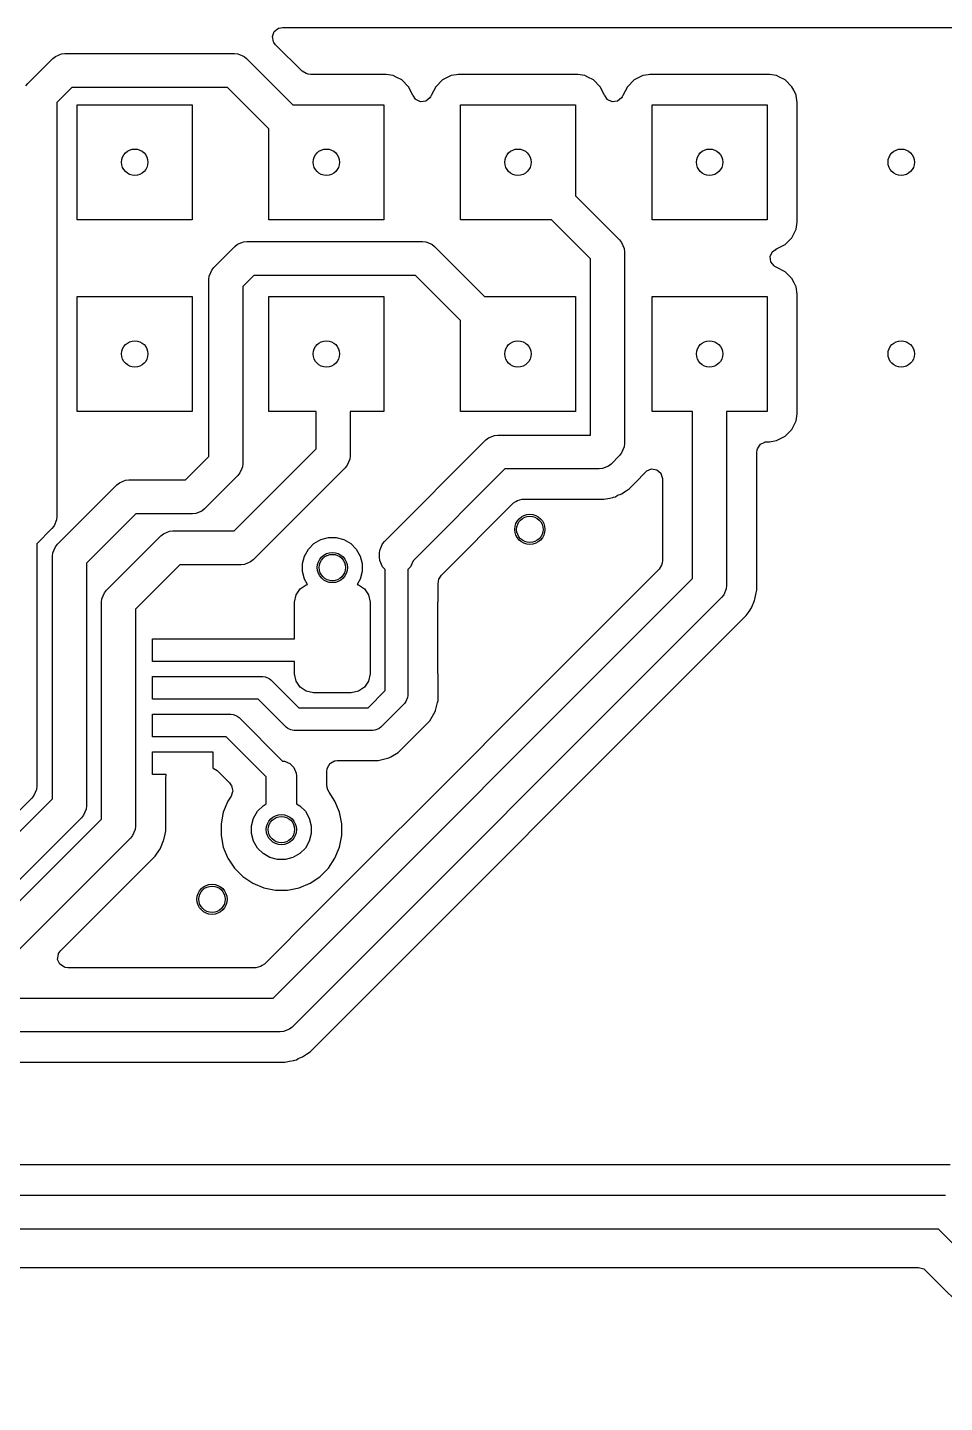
# Model space of a CAD drawing. Header units: inches. Extents: x 0.23 to 2.97, y 0.23 to 2.17.
# Drawn here: x 1.444 to 1.923, y 1.453 to 2.17 of the extents above; entities that cross this region are included whole.
import ezdxf

# ---------------------------------------------------------------- set-up
doc = ezdxf.new("R2010")
doc.units = ezdxf.units.IN
doc.header["$MEASUREMENT"] = 0
doc.layers.add('BLACK', color=250, linetype='CONTINUOUS')

msp = doc.modelspace()

# ---------------------------------------------------------------- linework, layer by layer
at = {"layer": 'BLACK', "linetype": 'CONTINUOUS'}
for p, q in [((1.57185, 2.16558), (1.57282, 2.1682)), ((1.57282, 2.1682), (1.57506, 2.16988)), ((1.57506, 2.16988), (1.57535, 2.16998)), ((1.57535, 2.16998), (1.57708, 2.1703)), ((1.57708, 2.1703), (2.96462, 2.1703)), ((1.57244, 2.16285), (1.57185, 2.16558)), ((1.57266, 2.16245), (1.57244, 2.16285)), ((1.5735, 2.16132), (1.57266, 2.16245)), ((1.58731, 2.14752), (1.5735, 2.16132)), ((1.44428, 2.14112), (1.45728, 2.15412)), ((1.45728, 2.15412), (1.45862, 2.15522)), ((1.45862, 2.15522), (1.46182, 2.15655)), ((1.45862, 2.15522), (1.45862, 2.15522)), ((1.46182, 2.15655), (1.46354, 2.15672)), ((1.46354, 2.15672), (1.55214, 2.15672)), ((1.55214, 2.15672), (1.55387, 2.15655)), ((1.55387, 2.15655), (1.55387, 2.15655)), ((1.55387, 2.15655), (1.55706, 2.15522)), ((1.55706, 2.15522), (1.55841, 2.15412)), ((1.55841, 2.15412), (1.58253, 2.13)), ((1.58942, 2.14627), (1.58731, 2.14752)), ((1.59043, 2.14597), (1.58942, 2.14627)), ((1.59183, 2.14577), (1.59043, 2.14597)), ((1.63124, 2.14577), (1.59183, 2.14577)), ((1.63241, 2.14558), (1.63124, 2.14577)), ((1.63124, 2.14577), (1.63124, 2.14577)), ((1.63493, 2.14518), (1.63241, 2.14558)), ((1.6364, 2.14444), (1.63493, 2.14518)), ((1.63493, 2.14518), (1.63493, 2.14518)), ((1.63493, 2.14518), (1.63493, 2.14518)), ((1.66507, 2.14518), (1.66062, 2.14292)), ((1.66787, 2.14563), (1.66507, 2.14518)), ((1.66876, 2.14577), (1.66787, 2.14563)), ((1.73124, 2.14577), (1.66876, 2.14577)), ((1.66876, 2.14577), (1.66876, 2.14577)), ((1.73241, 2.14558), (1.73124, 2.14577)), ((1.73124, 2.14577), (1.73124, 2.14577)), ((1.73493, 2.14518), (1.73241, 2.14558)), ((1.7364, 2.14444), (1.73493, 2.14518)), ((1.73493, 2.14518), (1.73493, 2.14518)), ((1.73493, 2.14518), (1.73493, 2.14518)), ((1.76507, 2.14518), (1.76062, 2.14292)), ((1.76787, 2.14563), (1.76507, 2.14518)), ((1.76876, 2.14577), (1.76787, 2.14563)), ((1.83124, 2.14577), (1.76876, 2.14577)), ((1.76876, 2.14577), (1.76876, 2.14577)), ((1.83241, 2.14558), (1.83124, 2.14577)), ((1.83124, 2.14577), (1.83124, 2.14577)), ((1.83493, 2.14518), (1.83241, 2.14558)), ((1.8364, 2.14444), (1.83493, 2.14518)), ((1.83493, 2.14518), (1.83493, 2.14518)), ((1.83493, 2.14518), (1.83493, 2.14518)), ((1.44318, 2.13978), (1.44428, 2.14112)), ((1.46721, 2.139), (1.4594, 2.13119)), ((1.54847, 2.139), (1.46721, 2.139)), ((1.57, 2.11747), (1.54847, 2.139)), ((1.63938, 2.14292), (1.6364, 2.14444)), ((1.64292, 2.13938), (1.63938, 2.14292)), ((1.63938, 2.14292), (1.63938, 2.14292)), ((1.64518, 2.13493), (1.64292, 2.13938)), ((1.65708, 2.13938), (1.65473, 2.13476)), ((1.66062, 2.14292), (1.65708, 2.13938)), ((1.65708, 2.13938), (1.65708, 2.13938)), ((1.73938, 2.14292), (1.7364, 2.14444)), ((1.74292, 2.13938), (1.73938, 2.14292)), ((1.73938, 2.14292), (1.73938, 2.14292)), ((1.74518, 2.13493), (1.74292, 2.13938)), ((1.75708, 2.13938), (1.75473, 2.13476)), ((1.76062, 2.14292), (1.75708, 2.13938)), ((1.75708, 2.13938), (1.75708, 2.13938)), ((1.83938, 2.14292), (1.8364, 2.14444)), ((1.84292, 2.13938), (1.83938, 2.14292)), ((1.84387, 2.13752), (1.84292, 2.13938)), ((1.84518, 2.13493), (1.84387, 2.13752)), ((1.84387, 2.13752), (1.84387, 2.13752)), ((1.4594, 2.13119), (1.4594, 1.91524)), ((1.64526, 2.13475), (1.64518, 2.13493)), ((1.64518, 2.13493), (1.64518, 2.13493)), ((1.64518, 2.13493), (1.64518, 2.13493)), ((1.64531, 2.13478), (1.64526, 2.13475)), ((1.64652, 2.1329), (1.64531, 2.13478)), ((1.64661, 2.13281), (1.64652, 2.1329)), ((1.64912, 2.13158), (1.64661, 2.13281)), ((1.64661, 2.13281), (1.64661, 2.13281)), ((1.6519, 2.1319), (1.64912, 2.13158)), ((1.65406, 2.13367), (1.6519, 2.1319)), ((1.65436, 2.1341), (1.65406, 2.13367)), ((1.65472, 2.13477), (1.65436, 2.1341)), ((1.65473, 2.13476), (1.65472, 2.13477)), ((1.74526, 2.13475), (1.74518, 2.13493)), ((1.74518, 2.13493), (1.74518, 2.13493)), ((1.74518, 2.13493), (1.74518, 2.13493)), ((1.74531, 2.13478), (1.74526, 2.13475)), ((1.74652, 2.1329), (1.74531, 2.13478)), ((1.74661, 2.13281), (1.74652, 2.1329)), ((1.74912, 2.13158), (1.74661, 2.13281)), ((1.74661, 2.13281), (1.74661, 2.13281)), ((1.7519, 2.1319), (1.74912, 2.13158)), ((1.75406, 2.13367), (1.7519, 2.1319)), ((1.75436, 2.1341), (1.75406, 2.13367)), ((1.75472, 2.13477), (1.75436, 2.1341)), ((1.75473, 2.13476), (1.75472, 2.13477)), ((1.84521, 2.13475), (1.84518, 2.13493)), ((1.84577, 2.13124), (1.84521, 2.13475)), ((1.84577, 2.06876), (1.84577, 2.13124)), ((1.84577, 2.13124), (1.84577, 2.13124)), ((1.47, 2.07), (1.47, 2.13)), ((1.47, 2.13), (1.53, 2.13)), ((1.53, 2.13), (1.53, 2.07)), ((1.58253, 2.13), (1.63, 2.13)), ((1.63, 2.13), (1.63, 2.07)), ((1.67, 2.07), (1.67, 2.13)), ((1.67, 2.13), (1.73, 2.13)), ((1.73, 2.13), (1.73, 2.08253)), ((1.77, 2.07), (1.77, 2.13)), ((1.77, 2.13), (1.83, 2.13)), ((1.83, 2.13), (1.83, 2.07)), ((1.57, 2.07), (1.57, 2.11747)), ((1.73, 2.08253), (1.753, 2.05953)), ((1.53, 2.07), (1.47, 2.07)), ((1.63, 2.07), (1.57, 2.07)), ((1.71747, 2.07), (1.67, 2.07)), ((1.73787, 2.0496), (1.71747, 2.07)), ((1.83, 2.07), (1.77, 2.07)), ((1.84518, 2.06507), (1.84577, 2.06876)), ((1.55595, 2.05819), (1.55682, 2.05855)), ((1.55682, 2.05855), (1.55854, 2.05872)), ((1.55682, 2.05855), (1.55682, 2.05855)), ((1.55854, 2.05872), (1.65014, 2.05872)), ((1.65014, 2.05872), (1.65187, 2.05855)), ((1.65187, 2.05855), (1.65187, 2.05855)), ((1.65187, 2.05855), (1.65506, 2.05722)), ((1.753, 2.05953), (1.7541, 2.05819)), ((1.83938, 2.05708), (1.84292, 2.06062)), ((1.84292, 2.06062), (1.84518, 2.06507)), ((1.54128, 2.04512), (1.55228, 2.05612)), ((1.55228, 2.05612), (1.55362, 2.05722)), ((1.55362, 2.05722), (1.55595, 2.05819)), ((1.55362, 2.05722), (1.55362, 2.05722)), ((1.65506, 2.05722), (1.65641, 2.05612)), ((1.65641, 2.05612), (1.68253, 2.03)), ((1.7541, 2.05819), (1.7541, 2.05819)), ((1.7541, 2.05819), (1.75542, 2.055)), ((1.75542, 2.055), (1.75559, 2.05327)), ((1.75559, 2.05327), (1.75559, 1.95327)), ((1.83158, 2.05088), (1.83281, 2.05339)), ((1.83281, 2.05339), (1.83287, 2.05345)), ((1.83287, 2.05345), (1.83448, 2.05442)), ((1.83441, 2.05455), (1.83493, 2.05482)), ((1.83448, 2.05442), (1.83441, 2.05455)), ((1.83493, 2.05482), (1.83938, 2.05708)), ((1.54018, 2.04378), (1.54128, 2.04512)), ((1.73787, 1.95772), (1.73787, 2.0496)), ((1.8319, 2.0481), (1.83158, 2.05088)), ((1.83367, 2.04594), (1.8319, 2.0481)), ((1.8341, 2.04564), (1.83367, 2.04594)), ((1.83477, 2.04528), (1.8341, 2.04564)), ((1.83476, 2.04527), (1.83477, 2.04528)), ((1.83938, 2.04292), (1.83476, 2.04527)), ((1.53869, 2.03886), (1.53886, 2.04059)), ((1.53869, 1.94653), (1.53869, 2.03886)), ((1.53886, 2.04059), (1.53964, 2.04249)), ((1.53964, 2.04249), (1.54018, 2.04378)), ((1.56221, 2.041), (1.5564, 2.03519)), ((1.64647, 2.041), (1.56221, 2.041)), ((1.67, 2.01747), (1.64647, 2.041)), ((1.84292, 2.03938), (1.83938, 2.04292)), ((1.84405, 2.03716), (1.84292, 2.03938)), ((1.84292, 2.03938), (1.84292, 2.03938)), ((1.84292, 2.03938), (1.84292, 2.03938)), ((1.84518, 2.03493), (1.84405, 2.03716)), ((1.47, 1.97), (1.47, 2.03)), ((1.47, 2.03), (1.53, 2.03)), ((1.53, 2.03), (1.53, 1.97)), ((1.5564, 2.03519), (1.5564, 1.94286)), ((1.57, 1.97), (1.57, 2.03)), ((1.57, 2.03), (1.63, 2.03)), ((1.63, 2.03), (1.63, 1.97)), ((1.68253, 2.03), (1.73, 2.03)), ((1.73, 2.03), (1.73, 1.97)), ((1.77, 1.97), (1.77, 2.03)), ((1.77, 2.03), (1.83, 2.03)), ((1.83, 2.03), (1.83, 1.97)), ((1.84577, 2.03124), (1.84518, 2.03493)), ((1.84577, 1.96876), (1.84577, 2.03124)), ((1.67, 1.97), (1.67, 2.01747)), ((1.53, 1.97), (1.47, 1.97)), ((1.59469, 1.97), (1.57, 1.97)), ((1.59469, 1.95053), (1.59469, 1.97)), ((1.63, 1.97), (1.6124, 1.97)), ((1.6124, 1.97), (1.6124, 1.94686)), ((1.73, 1.97), (1.67, 1.97)), ((1.79114, 1.97), (1.77, 1.97)), ((1.79114, 1.88294), (1.79114, 1.97)), ((1.83, 1.97), (1.80886, 1.97)), ((1.80886, 1.97), (1.80886, 1.87927)), ((1.84518, 1.96507), (1.84577, 1.96876)), ((1.83938, 1.95708), (1.84292, 1.96062)), ((1.84292, 1.96062), (1.84518, 1.96507)), ((1.63034, 1.90225), (1.68321, 1.95512)), ((1.68321, 1.95512), (1.68455, 1.95622)), ((1.68455, 1.95622), (1.68775, 1.95755)), ((1.68775, 1.95755), (1.68947, 1.95772)), ((1.68775, 1.95755), (1.68775, 1.95755)), ((1.68947, 1.95772), (1.73787, 1.95772)), ((1.75542, 1.95154), (1.7541, 1.94835)), ((1.75559, 1.95327), (1.75542, 1.95154)), ((1.75542, 1.95154), (1.75542, 1.95154)), ((1.825, 1.95056), (1.82651, 1.95291)), ((1.82651, 1.95291), (1.82657, 1.95296)), ((1.82657, 1.95296), (1.82876, 1.95405)), ((1.82876, 1.95405), (1.82907, 1.95412)), ((1.82907, 1.95412), (1.83012, 1.95423)), ((1.83012, 1.95423), (1.83124, 1.95423)), ((1.83124, 1.95423), (1.83493, 1.95482)), ((1.83124, 1.95423), (1.83124, 1.95423)), ((1.83493, 1.95482), (1.83938, 1.95708)), ((1.52646, 1.93431), (1.53869, 1.94653)), ((1.55187, 1.90772), (1.59469, 1.95053)), ((1.61223, 1.94513), (1.61091, 1.94194)), ((1.6124, 1.94686), (1.61223, 1.94513)), ((1.61223, 1.94513), (1.61223, 1.94513)), ((1.753, 1.947), (1.74859, 1.94259)), ((1.7541, 1.94835), (1.753, 1.947)), ((1.82463, 1.94856), (1.82483, 1.94996)), ((1.82463, 1.8817), (1.82463, 1.94856)), ((1.82483, 1.94996), (1.825, 1.95056)), ((1.55381, 1.93659), (1.5364, 1.91919)), ((1.55491, 1.93794), (1.55381, 1.93659)), ((1.55583, 1.94017), (1.55491, 1.93794)), ((1.55491, 1.93794), (1.55491, 1.93794)), ((1.55623, 1.94113), (1.55583, 1.94017)), ((1.5564, 1.94286), (1.55623, 1.94113)), ((1.55623, 1.94113), (1.55623, 1.94113)), ((1.60981, 1.94059), (1.56181, 1.89259)), ((1.61091, 1.94194), (1.60981, 1.94059)), ((1.69314, 1.94), (1.64526, 1.89212)), ((1.74232, 1.94), (1.69314, 1.94)), ((1.74405, 1.94017), (1.74232, 1.94)), ((1.74724, 1.94149), (1.74405, 1.94017)), ((1.74405, 1.94017), (1.74405, 1.94017)), ((1.74859, 1.94259), (1.74724, 1.94149)), ((1.76202, 1.93373), (1.76586, 1.93757)), ((1.76586, 1.93757), (1.76589, 1.93762)), ((1.76586, 1.93757), (1.76586, 1.93757)), ((1.76589, 1.93762), (1.76598, 1.93771)), ((1.76598, 1.93771), (1.76602, 1.93776)), ((1.76602, 1.93776), (1.76684, 1.93867)), ((1.76602, 1.93776), (1.76602, 1.93776)), ((1.76684, 1.93867), (1.76718, 1.93896)), ((1.76718, 1.93896), (1.76975, 1.94007)), ((1.76975, 1.94007), (1.77251, 1.93963)), ((1.77251, 1.93963), (1.77458, 1.93776)), ((1.77458, 1.93776), (1.77463, 1.93768)), ((1.77463, 1.93768), (1.77537, 1.93507)), ((1.45969, 1.90072), (1.49068, 1.93171)), ((1.49068, 1.93171), (1.49202, 1.93281)), ((1.49202, 1.93281), (1.49522, 1.93414)), ((1.49522, 1.93414), (1.49694, 1.93431)), ((1.49522, 1.93414), (1.49522, 1.93414)), ((1.49694, 1.93431), (1.52646, 1.93431)), ((1.75639, 1.92864), (1.75802, 1.92973)), ((1.75802, 1.92973), (1.76145, 1.93316)), ((1.76145, 1.93316), (1.76173, 1.93344)), ((1.76173, 1.93344), (1.76184, 1.93355)), ((1.76173, 1.93344), (1.76173, 1.93344)), ((1.76184, 1.93355), (1.76202, 1.93373)), ((1.76184, 1.93355), (1.76184, 1.93355)), ((1.76202, 1.93373), (1.76202, 1.93373)), ((1.77537, 1.93507), (1.77537, 1.89224)), ((1.66003, 1.88459), (1.69772, 1.92228)), ((1.69772, 1.92228), (1.69885, 1.92312)), ((1.69885, 1.92312), (1.69977, 1.92363)), ((1.69977, 1.92363), (1.70215, 1.92423)), ((1.70215, 1.92423), (1.74475, 1.92423)), ((1.74475, 1.92423), (1.74792, 1.92486)), ((1.74475, 1.92423), (1.74475, 1.92423)), ((1.74792, 1.92486), (1.74951, 1.92518)), ((1.74951, 1.92518), (1.74991, 1.92534)), ((1.74991, 1.92534), (1.75089, 1.92554)), ((1.75089, 1.92554), (1.75173, 1.9261)), ((1.75173, 1.9261), (1.75253, 1.92643)), ((1.75253, 1.92643), (1.75331, 1.92676)), ((1.75331, 1.92676), (1.75399, 1.92703)), ((1.75399, 1.92703), (1.75639, 1.92864)), ((1.4594, 1.91524), (1.45923, 1.91351)), ((1.50061, 1.91659), (1.47481, 1.89079)), ((1.53013, 1.91659), (1.50061, 1.91659)), ((1.53186, 1.91676), (1.53013, 1.91659)), ((1.53506, 1.91808), (1.53186, 1.91676)), ((1.53186, 1.91676), (1.53186, 1.91676)), ((1.5364, 1.91919), (1.53506, 1.91808)), ((1.45681, 1.90898), (1.44886, 1.90103)), ((1.45791, 1.91032), (1.45681, 1.90898)), ((1.45923, 1.91351), (1.45791, 1.91032)), ((1.45791, 1.91032), (1.45791, 1.91032)), ((1.44886, 1.90103), (1.44886, 1.77457)), ((1.48528, 1.87681), (1.51359, 1.90512)), ((1.51359, 1.90512), (1.51494, 1.90622)), ((1.51494, 1.90622), (1.51813, 1.90755)), ((1.51494, 1.90622), (1.51494, 1.90622)), ((1.51813, 1.90755), (1.51986, 1.90772)), ((1.51986, 1.90772), (1.55187, 1.90772)), ((1.59065, 1.89816), (1.59355, 1.90107)), ((1.59355, 1.90107), (1.59712, 1.90313)), ((1.59712, 1.90313), (1.60109, 1.90419)), ((1.60109, 1.90419), (1.6052, 1.90419)), ((1.6052, 1.90419), (1.60917, 1.90313)), ((1.60917, 1.90313), (1.61273, 1.90107)), ((1.61273, 1.90107), (1.61564, 1.89816)), ((1.62803, 1.898), (1.62924, 1.90091)), ((1.62924, 1.90091), (1.63034, 1.90225)), ((1.45709, 1.89446), (1.45726, 1.89619)), ((1.45709, 1.768), (1.45709, 1.89446)), ((1.45726, 1.89619), (1.4573, 1.89627)), ((1.4573, 1.89627), (1.45859, 1.89938)), ((1.45859, 1.89938), (1.45969, 1.90072)), ((1.58753, 1.89063), (1.58859, 1.8946)), ((1.58859, 1.8946), (1.59065, 1.89816)), ((1.61564, 1.89816), (1.61769, 1.8946)), ((1.61769, 1.8946), (1.61875, 1.89063)), ((1.62775, 1.89599), (1.62792, 1.89772)), ((1.62775, 1.89392), (1.62775, 1.89599)), ((1.62792, 1.89219), (1.62775, 1.89392)), ((1.62792, 1.89772), (1.62803, 1.898)), ((1.47481, 1.89079), (1.47481, 1.76433)), ((1.52353, 1.89), (1.5004, 1.86687)), ((1.55554, 1.89), (1.52353, 1.89)), ((1.55727, 1.89017), (1.55554, 1.89)), ((1.56046, 1.89149), (1.55727, 1.89017)), ((1.55727, 1.89017), (1.55727, 1.89017)), ((1.56181, 1.89259), (1.56046, 1.89149)), ((1.58753, 1.88652), (1.58753, 1.89063)), ((1.58859, 1.88255), (1.58753, 1.88652)), ((1.61875, 1.88652), (1.61769, 1.88255)), ((1.61875, 1.89063), (1.61875, 1.88652)), ((1.62924, 1.889), (1.62792, 1.89219)), ((1.6307, 1.88754), (1.62924, 1.889)), ((1.6307, 1.82437), (1.6307, 1.88754)), ((1.64397, 1.889), (1.64251, 1.88754)), ((1.64251, 1.88754), (1.64251, 1.82192)), ((1.64526, 1.89212), (1.64397, 1.889)), ((1.77362, 1.88772), (1.68225, 1.79635)), ((1.77488, 1.88983), (1.77362, 1.88772)), ((1.77517, 1.89084), (1.77488, 1.88983)), ((1.77537, 1.89224), (1.77517, 1.89084)), ((1.57223, 1.66403), (1.79114, 1.88294)), ((1.58634, 1.87752), (1.58953, 1.87965)), ((1.59019, 1.87978), (1.58859, 1.88255)), ((1.58953, 1.87965), (1.59019, 1.87978)), ((1.61769, 1.88255), (1.61609, 1.87978)), ((1.61609, 1.87978), (1.61675, 1.87965)), ((1.61675, 1.87965), (1.61994, 1.87752)), ((1.65828, 1.88007), (1.65848, 1.88147)), ((1.65828, 1.87066), (1.65828, 1.88007)), ((1.65848, 1.88147), (1.65878, 1.88248)), ((1.65878, 1.88248), (1.66003, 1.88459)), ((1.80886, 1.87927), (1.80869, 1.87754)), ((1.82463, 1.87685), (1.82463, 1.8817)), ((1.48269, 1.87054), (1.48286, 1.87227)), ((1.48286, 1.87227), (1.48288, 1.87234)), ((1.48288, 1.87234), (1.48418, 1.87546)), ((1.48418, 1.87546), (1.48528, 1.87681)), ((1.80626, 1.87301), (1.58217, 1.64891)), ((1.58346, 1.87056), (1.58421, 1.87433)), ((1.58421, 1.87433), (1.58634, 1.87752)), ((1.61994, 1.87752), (1.62208, 1.87433)), ((1.62208, 1.87433), (1.62283, 1.87056)), ((1.80737, 1.87435), (1.80626, 1.87301)), ((1.80869, 1.87754), (1.80737, 1.87435)), ((1.80869, 1.87754), (1.80869, 1.87754)), ((1.82338, 1.87136), (1.82368, 1.87209)), ((1.82368, 1.87209), (1.82433, 1.87534)), ((1.82433, 1.87534), (1.82463, 1.87685)), ((1.48269, 1.7574), (1.48269, 1.87054)), ((1.5004, 1.86687), (1.5004, 1.75373)), ((1.58346, 1.85143), (1.58346, 1.87056)), ((1.62283, 1.87056), (1.62283, 1.83316)), ((1.65826, 1.87056), (1.65828, 1.87066)), ((1.65826, 1.83316), (1.65826, 1.87056)), ((1.81913, 1.86357), (1.82057, 1.86572)), ((1.82057, 1.86572), (1.82182, 1.86761)), ((1.82182, 1.86761), (1.82338, 1.87136)), ((1.59542, 1.63986), (1.81531, 1.85975)), ((1.81531, 1.85976), (1.81542, 1.85986)), ((1.81531, 1.85975), (1.81531, 1.85976)), ((1.81542, 1.85986), (1.81913, 1.86357)), ((1.81542, 1.85986), (1.81542, 1.85986)), ((1.81913, 1.86357), (1.81913, 1.86357)), ((1.50928, 1.83962), (1.50928, 1.85143)), ((1.50928, 1.85143), (1.54077, 1.85143)), ((1.54077, 1.85143), (1.58346, 1.85143)), ((1.52502, 1.83962), (1.50928, 1.83962)), ((1.58346, 1.83962), (1.52502, 1.83962)), ((1.58346, 1.83316), (1.58346, 1.83962)), ((1.50928, 1.81994), (1.50928, 1.83175)), ((1.50928, 1.83175), (1.54077, 1.83175)), ((1.54077, 1.83175), (1.56693, 1.83175)), ((1.56693, 1.83175), (1.56809, 1.83163)), ((1.56809, 1.83163), (1.5686, 1.83142)), ((1.5686, 1.83142), (1.57022, 1.83075)), ((1.57022, 1.83075), (1.57111, 1.83002)), ((1.57111, 1.83002), (1.58569, 1.81544)), ((1.58421, 1.82939), (1.58346, 1.83316)), ((1.58634, 1.8262), (1.58421, 1.82939)), ((1.62208, 1.82939), (1.61994, 1.8262)), ((1.62283, 1.83316), (1.62208, 1.82939)), ((1.65828, 1.83306), (1.65826, 1.83316)), ((1.65828, 1.81907), (1.65828, 1.83306)), ((1.58953, 1.82406), (1.58634, 1.8262)), ((1.5933, 1.82331), (1.58953, 1.82406)), ((1.61298, 1.82331), (1.5933, 1.82331)), ((1.61675, 1.82406), (1.61298, 1.82331)), ((1.61994, 1.8262), (1.61675, 1.82406)), ((1.62177, 1.81544), (1.6307, 1.82437)), ((1.64251, 1.82192), (1.6424, 1.82077)), ((1.52502, 1.81994), (1.50928, 1.81994)), ((1.56449, 1.81994), (1.52502, 1.81994)), ((1.57907, 1.80536), (1.56449, 1.81994)), ((1.58569, 1.81544), (1.62177, 1.81544)), ((1.64078, 1.81775), (1.6284, 1.80536)), ((1.64152, 1.81864), (1.64078, 1.81775)), ((1.6424, 1.82077), (1.64152, 1.81864)), ((1.65693, 1.81405), (1.65785, 1.81748)), ((1.65785, 1.81748), (1.65807, 1.81827)), ((1.65807, 1.81827), (1.65828, 1.81907)), ((1.65807, 1.81827), (1.65807, 1.81827)), ((1.65828, 1.81907), (1.65828, 1.81907)), ((1.50928, 1.80025), (1.50928, 1.81206)), ((1.50928, 1.81206), (1.54077, 1.81206)), ((1.54077, 1.81206), (1.55024, 1.81206)), ((1.55024, 1.81206), (1.5514, 1.81195)), ((1.5514, 1.81195), (1.55198, 1.81171)), ((1.55198, 1.81171), (1.55353, 1.81107)), ((1.55353, 1.81107), (1.55442, 1.81033)), ((1.55442, 1.81033), (1.57717, 1.78758)), ((1.63753, 1.79219), (1.65395, 1.80861)), ((1.65395, 1.80861), (1.6568, 1.81356)), ((1.6568, 1.81356), (1.65693, 1.81405)), ((1.57996, 1.80463), (1.57907, 1.80536)), ((1.58147, 1.804), (1.57996, 1.80463)), ((1.58209, 1.80374), (1.58147, 1.804)), ((1.58324, 1.80363), (1.58209, 1.80374)), ((1.62422, 1.80363), (1.58324, 1.80363)), ((1.62537, 1.80374), (1.62422, 1.80363)), ((1.62633, 1.80414), (1.62537, 1.80374)), ((1.6275, 1.80463), (1.62633, 1.80414)), ((1.6284, 1.80536), (1.6275, 1.80463)), ((1.52502, 1.80025), (1.50928, 1.80025)), ((1.5478, 1.80025), (1.52502, 1.80025)), ((1.56867, 1.77938), (1.5478, 1.80025)), ((1.68212, 1.79619), (1.59521, 1.70928)), ((1.68225, 1.79635), (1.68212, 1.79619)), ((1.50928, 1.78057), (1.50928, 1.79238)), ((1.50928, 1.79238), (1.54077, 1.79238)), ((1.54077, 1.79238), (1.54077, 1.78403)), ((1.57717, 1.78758), (1.57808, 1.78758)), ((1.57808, 1.78758), (1.58092, 1.78641)), ((1.58092, 1.78641), (1.58309, 1.78423)), ((1.60056, 1.78419), (1.60207, 1.78654)), ((1.60207, 1.78654), (1.60213, 1.78659)), ((1.60213, 1.78659), (1.60432, 1.78768)), ((1.60432, 1.78768), (1.60462, 1.78775)), ((1.60462, 1.78775), (1.60568, 1.78786)), ((1.60568, 1.78786), (1.62707, 1.78786)), ((1.62707, 1.78786), (1.63259, 1.78934)), ((1.62707, 1.78786), (1.62707, 1.78786)), ((1.62707, 1.78786), (1.62707, 1.78786)), ((1.63259, 1.78934), (1.63359, 1.78992)), ((1.63359, 1.78992), (1.63753, 1.79219)), ((1.51645, 1.78057), (1.50928, 1.78057)), ((1.51617, 1.77891), (1.51637, 1.78031)), ((1.51617, 1.75616), (1.51617, 1.77891)), ((1.51637, 1.78031), (1.51645, 1.78057)), ((1.54077, 1.78403), (1.54091, 1.78399)), ((1.54091, 1.78399), (1.54302, 1.78273)), ((1.54302, 1.78273), (1.54938, 1.77637)), ((1.56867, 1.76534), (1.56867, 1.77938)), ((1.58309, 1.78423), (1.58427, 1.78139)), ((1.58427, 1.78139), (1.58442, 1.77986)), ((1.58442, 1.77986), (1.58442, 1.76534)), ((1.60019, 1.78219), (1.60039, 1.78359)), ((1.60019, 1.77538), (1.60019, 1.78219)), ((1.60039, 1.78359), (1.60056, 1.78419)), ((1.44869, 1.77284), (1.44737, 1.76965)), ((1.44886, 1.77457), (1.44869, 1.77284)), ((1.44869, 1.77284), (1.44869, 1.77284)), ((1.54938, 1.77637), (1.55022, 1.77524)), ((1.55022, 1.77524), (1.55052, 1.77469)), ((1.5511, 1.77167), (1.55027, 1.76927)), ((1.55052, 1.77469), (1.55063, 1.77421)), ((1.55063, 1.77421), (1.55066, 1.77417)), ((1.55066, 1.77417), (1.55066, 1.77409)), ((1.55066, 1.77409), (1.55112, 1.77196)), ((1.55112, 1.77196), (1.5511, 1.77167)), ((1.55112, 1.77196), (1.55112, 1.77196)), ((1.60041, 1.7739), (1.60019, 1.77538)), ((1.60081, 1.77263), (1.60041, 1.7739)), ((1.60142, 1.77136), (1.60081, 1.77263)), ((1.44626, 1.76831), (1.40364, 1.72568)), ((1.4043, 1.71521), (1.45709, 1.768)), ((1.44737, 1.76965), (1.44626, 1.76831)), ((1.54861, 1.76679), (1.54624, 1.76105)), ((1.55027, 1.76927), (1.54861, 1.76679)), ((1.54861, 1.76679), (1.54861, 1.76679)), ((1.56696, 1.76435), (1.56867, 1.76534)), ((1.58442, 1.76534), (1.58613, 1.76435)), ((1.60447, 1.76679), (1.60142, 1.77136)), ((1.60685, 1.76105), (1.60447, 1.76679)), ((1.47222, 1.75807), (1.41424, 1.70009)), ((1.4149, 1.68962), (1.48269, 1.7574)), ((1.47332, 1.75941), (1.47222, 1.75807)), ((1.47464, 1.76261), (1.47332, 1.75941)), ((1.47481, 1.76433), (1.47464, 1.76261)), ((1.47464, 1.76261), (1.47464, 1.76261)), ((1.54624, 1.76105), (1.54503, 1.75496)), ((1.54624, 1.76105), (1.54624, 1.76105)), ((1.54624, 1.76105), (1.54624, 1.76105)), ((1.56093, 1.75391), (1.56199, 1.75788)), ((1.56199, 1.75788), (1.56405, 1.76145)), ((1.56405, 1.76145), (1.56696, 1.76435)), ((1.58613, 1.76435), (1.58904, 1.76145)), ((1.58904, 1.76145), (1.59109, 1.75788)), ((1.59109, 1.75788), (1.59216, 1.75391)), ((1.60806, 1.75496), (1.60685, 1.76105)), ((1.50023, 1.75201), (1.49891, 1.74881)), ((1.5004, 1.75373), (1.50023, 1.75201)), ((1.50023, 1.75201), (1.50023, 1.75201)), ((1.51583, 1.74959), (1.51617, 1.75131)), ((1.51617, 1.75131), (1.51617, 1.75616)), ((1.54503, 1.75496), (1.54503, 1.74875)), ((1.56093, 1.7498), (1.56093, 1.75391)), ((1.59216, 1.75391), (1.59216, 1.7498)), ((1.60806, 1.74875), (1.60806, 1.75496)), ((1.49781, 1.74747), (1.42484, 1.6745)), ((1.49891, 1.74881), (1.49781, 1.74747)), ((1.51339, 1.74214), (1.51508, 1.7462)), ((1.51508, 1.7462), (1.51522, 1.74655)), ((1.51508, 1.7462), (1.51508, 1.7462)), ((1.51522, 1.74655), (1.51583, 1.74959)), ((1.54503, 1.74875), (1.54622, 1.74275)), ((1.56199, 1.74583), (1.56093, 1.7498)), ((1.56405, 1.74227), (1.56199, 1.74583)), ((1.59109, 1.74583), (1.58904, 1.74227)), ((1.59216, 1.7498), (1.59109, 1.74583)), ((1.60685, 1.74267), (1.60806, 1.74875)), ((1.50696, 1.73432), (1.51067, 1.73804)), ((1.51067, 1.73804), (1.51285, 1.7413)), ((1.51067, 1.73804), (1.51067, 1.73804)), ((1.51285, 1.7413), (1.51337, 1.74207)), ((1.51337, 1.74207), (1.51339, 1.74214)), ((1.54622, 1.74275), (1.54624, 1.74267)), ((1.54624, 1.74267), (1.54794, 1.73857)), ((1.54794, 1.73857), (1.54828, 1.73775)), ((1.54828, 1.73775), (1.54861, 1.73693)), ((1.54861, 1.73693), (1.55206, 1.73177)), ((1.56696, 1.73936), (1.56405, 1.74227)), ((1.57052, 1.73731), (1.56696, 1.73936)), ((1.57449, 1.73624), (1.57052, 1.73731)), ((1.5786, 1.73624), (1.57449, 1.73624)), ((1.58257, 1.73731), (1.5786, 1.73624)), ((1.58613, 1.73936), (1.58257, 1.73731)), ((1.58904, 1.74227), (1.58613, 1.73936)), ((1.60108, 1.73185), (1.60447, 1.73693)), ((1.60447, 1.73693), (1.60685, 1.74267)), ((1.46131, 1.68867), (1.50685, 1.73421)), ((1.50685, 1.73421), (1.50696, 1.73432)), ((1.50685, 1.73421), (1.50685, 1.73421)), ((1.50696, 1.73432), (1.50696, 1.73432)), ((1.55206, 1.73177), (1.55645, 1.72738)), ((1.59655, 1.72732), (1.60108, 1.73185)), ((1.55645, 1.72738), (1.56161, 1.72393)), ((1.56161, 1.72393), (1.56735, 1.72155)), ((1.56735, 1.72155), (1.57344, 1.72034)), ((1.57965, 1.72034), (1.58574, 1.72155)), ((1.58574, 1.72155), (1.59147, 1.72393)), ((1.59147, 1.72393), (1.59655, 1.72732)), ((1.57344, 1.72034), (1.57344, 1.72034)), ((1.57344, 1.72034), (1.57965, 1.72034)), ((1.57965, 1.72034), (1.57965, 1.72034)), ((1.59506, 1.70915), (1.56766, 1.68176)), ((1.59521, 1.70928), (1.59506, 1.70915)), ((1.45978, 1.68418), (1.46018, 1.68695)), ((1.46018, 1.68695), (1.46031, 1.68723)), ((1.46031, 1.68723), (1.46131, 1.68867)), ((1.46094, 1.68164), (1.45978, 1.68418)), ((1.46329, 1.68013), (1.46094, 1.68164)), ((1.46373, 1.68), (1.46329, 1.68013)), ((1.46512, 1.6798), (1.46373, 1.68)), ((1.56323, 1.6798), (1.46512, 1.6798)), ((1.56561, 1.68041), (1.56323, 1.6798)), ((1.56653, 1.68091), (1.56561, 1.68041)), ((1.56766, 1.68176), (1.56653, 1.68091)), ((0.9429, 1.66403), (1.57223, 1.66403)), ((1.5759, 1.64631), (0.93923, 1.64631)), ((1.57763, 1.64649), (1.5759, 1.64631)), ((1.58082, 1.64781), (1.57763, 1.64649)), ((1.57763, 1.64649), (1.57763, 1.64649)), ((1.58217, 1.64891), (1.58082, 1.64781)), ((1.58958, 1.6347), (1.5916, 1.63604)), ((1.5916, 1.63604), (1.59503, 1.63948)), ((1.59503, 1.63948), (1.59531, 1.63976)), ((1.59531, 1.63976), (1.59542, 1.63986)), ((1.59531, 1.63976), (1.59531, 1.63976)), ((1.59542, 1.63986), (1.59542, 1.63986)), ((1.40709, 1.63057), (1.55669, 1.63057)), ((1.55669, 1.63057), (1.55669, 1.63055)), ((1.55669, 1.63055), (1.57833, 1.63055)), ((1.57833, 1.63055), (1.58071, 1.63102)), ((1.57833, 1.63055), (1.57833, 1.63055)), ((1.58071, 1.63102), (1.58309, 1.63149)), ((1.58309, 1.63149), (1.58349, 1.63166)), ((1.58349, 1.63166), (1.58447, 1.63186)), ((1.58447, 1.63186), (1.58531, 1.63241)), ((1.58531, 1.63241), (1.58613, 1.63275)), ((1.58613, 1.63275), (1.58757, 1.63335)), ((1.58757, 1.63335), (1.58958, 1.6347)), ((1.92547, 1.57698), (1.02738, 1.57698)), ((1.02495, 1.56121), (1.92305, 1.56121)), ((1.91938, 1.5435), (1.10395, 1.5435)), ((2.00814, 1.45473), (1.91938, 1.5435)), ((1.34423, 1.52348), (1.90906, 1.52348)), ((1.90906, 1.52348), (1.9117, 1.5227)), ((1.9117, 1.5227), (1.91252, 1.52205)), ((1.91252, 1.52205), (1.98152, 1.45304))]:
    msp.add_line(p, q, dxfattribs=at)
at = {"layer": 'BLACK'}
for centre, radius in [((1.5, 2.1), 0.00689), ((1.6, 2.1), 0.00689), ((1.7, 2.1), 0.00689), ((1.8, 2.1), 0.00689), ((1.9, 2.1), 0.00689), ((1.5, 2), 0.00689), ((1.6, 2), 0.00689), ((1.7, 2), 0.00689), ((1.8, 2), 0.00689), ((1.9, 2), 0.00689), ((1.70619, 1.9085), 0.00787), ((1.60314, 1.88858), 0.00787), ((1.57654, 1.75186), 0.00787), ((1.54034, 1.71554), 0.00787)]:
    msp.add_circle(centre, radius, dxfattribs=at)
at = {"layer": 'WHITE'}
for centre in [(1.5, 2.1), (1.6, 2.1), (1.7, 2.1), (1.8, 2.1), (1.9, 2.1), (1.5, 2), (1.6, 2), (1.7, 2), (1.8, 2), (1.9, 2), (1.70619, 1.9085), (1.60314, 1.88858), (1.57654, 1.75186), (1.54034, 1.71554)]:
    msp.add_circle(centre, 0.00689, dxfattribs=at)

doc.saveas('drawing.dxf')
